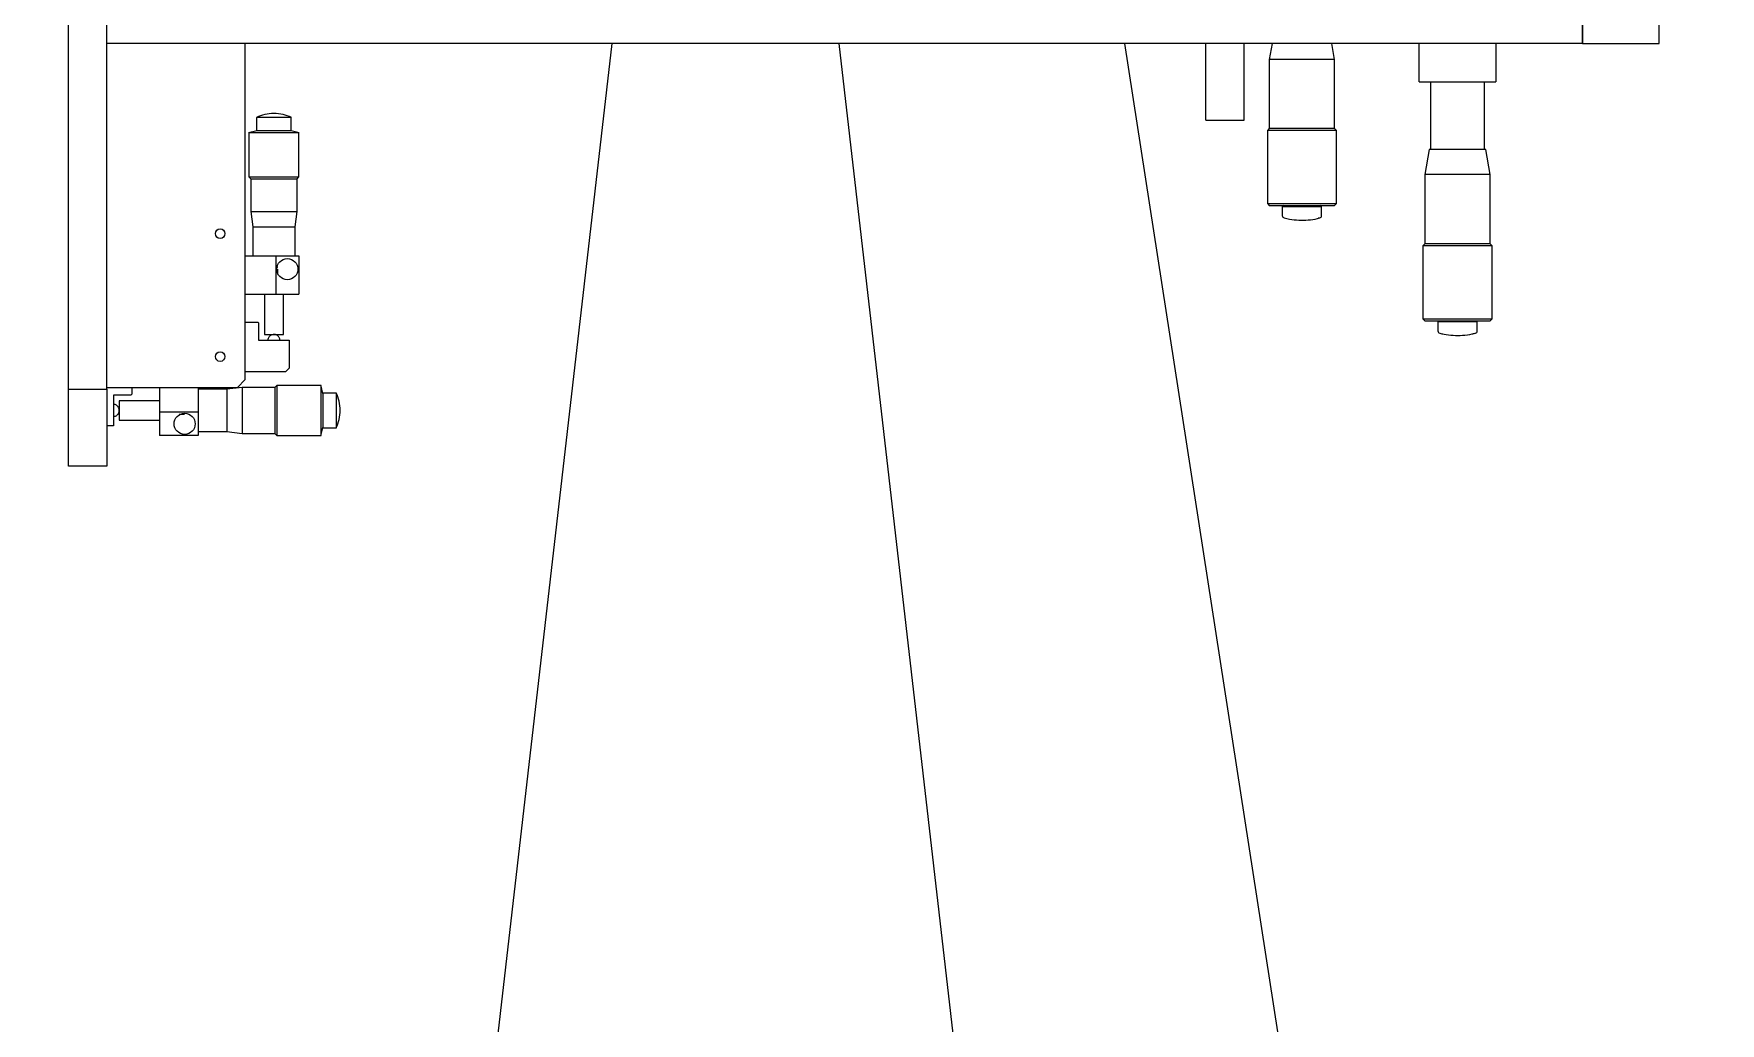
# Model space of a CAD drawing. Extents: x 500 to 100500, y -14500 to 21140.
# Drawn here: x 13524.7 to 13963.6, y -10089 to -9831.5 of the extents above; entities that cross this region are included whole.
import ezdxf

# ---------------------------------------------------------------- set-up
doc = ezdxf.new("R2010")
doc.units = 0
doc.linetypes.add('CENTER', pattern=[10.16, 6.35, -1.27, 1.27, -1.27])
doc.layers.get('0').update_dxf_attribs({"linetype": 'CONTINUOUS'})
doc.layers.add('Center', color=1, linetype='CENTER')

# ---------------------------------------------------------------- blocks, each defined once
blk = doc.blocks.new('KJVision R')
at = {"color": 2, "linetype": 'Continuous', "lineweight": 25}
for p, q in [((10360.9, -71090.14, 54.87), (10360.9, -70880.14, 54.87)), ((10380.9, -71090.14, 54.87), (10380.9, -70880.14, 54.87)), ((9966.9, -71180.14, 54.87), (9966.9, -70910.14, 54.87)), ((9976.9, -71180.14, 54.87), (9976.9, -70910.14, 54.87)), ((9976.9, -71090.14, 54.87), (9976.9, -70910.14, 54.87)), ((10360.9, -70910.14, 54.87), (10360.9, -71090.14, 54.87)), ((10108.29, -71090.14, 54.87), (9957.9, -72398.13, 54.87)), ((10360.9, -71090.14, 54.87), (9976.9, -71090.14, 54.87)), ((10012.9, -71177.64, 54.87), (10012.9, -71090.14, 54.87)), ((10317.9, -72398.13, 54.87), (10167.5, -71090.14, 54.87)), ((10434.9, -72338.14, 54.87), (10241.85, -71090.14, 54.87)), ((10262.9, -71110.14, 54.87), (10262.9, -71090.14, 54.87)), ((10272.9, -71110.14, 54.87), (10272.9, -71090.14, 54.87)), ((10280.13, -71090.14, 54.87), (10279.4, -71094.3, 54.87)), ((10296.4, -71094.3, 54.87), (10295.66, -71090.14, 54.87)), ((10318.4, -71100.14, 54.87), (10318.4, -71090.14, 54.87)), ((10338.4, -71090.14, 54.87), (10338.4, -71100.14, 54.87)), ((10360.9, -71090.14, 54.87), (10380.9, -71090.14, 54.87)), ((10279.4, -71094.3, 54.87), (10279.4, -71112.3, 54.87)), ((10296.4, -71094.3, 54.87), (10279.4, -71094.3, 54.87)), ((10296.4, -71112.3, 54.87), (10296.4, -71094.3, 54.87)), ((10318.4, -71100.14, 54.87), (10338.4, -71100.14, 54.87)), ((10321.4, -71100.14, 54.87), (10321.4, -71117.8, 54.87)), ((10335.4, -71117.8, 54.87), (10335.4, -71100.14, 54.87)), ((10015.9, -71109.39, 54.87), (10015.9, -71112.86, 54.87)), ((10024.9, -71109.39, 54.87), (10015.9, -71109.39, 54.87)), ((10024.9, -71112.86, 54.87), (10024.9, -71109.39, 54.87)), ((10015.97, -71112.9, 54.87), (10013.77, -71113.42, 54.87)), ((10013.9, -71113.39, 54.87), (10013.9, -71124.89, 54.87)), ((10026.9, -71113.39, 54.87), (10013.9, -71113.39, 54.87)), ((10024.9, -71112.86, 54.87), (10015.9, -71112.86, 54.87)), ((10026.99, -71113.42, 54.87), (10024.86, -71112.91, 54.87)), ((10026.9, -71124.89, 54.87), (10026.9, -71113.39, 54.87)), ((10262.9, -71110.14, 54.87), (10272.9, -71110.14, 54.87)), ((10279.4, -71112.3, 54.87), (10278.9, -71112.8, 54.87)), ((10278.9, -71112.8, 54.87), (10278.9, -71131.8, 54.87)), ((10296.9, -71112.8, 54.87), (10278.9, -71112.8, 54.87)), ((10296.4, -71112.3, 54.87), (10279.4, -71112.3, 54.87)), ((10296.9, -71112.8, 54.87), (10296.4, -71112.3, 54.87)), ((10296.9, -71131.8, 54.87), (10296.9, -71112.8, 54.87)), ((10321.04, -71117.8, 54.87), (10319.9, -71124.3, 54.87)), ((10335.75, -71117.8, 54.87), (10321.04, -71117.8, 54.87)), ((10336.9, -71124.3, 54.87), (10335.75, -71117.8, 54.87)), ((10013.9, -71124.89, 54.87), (10014.4, -71125.39, 54.87)), ((10013.9, -71124.89, 54.87), (10026.9, -71124.89, 54.87)), ((10014.4, -71125.39, 54.87), (10014.4, -71133.89, 54.87)), ((10014.4, -71125.39, 54.87), (10026.4, -71125.39, 54.87)), ((10026.4, -71125.39, 54.87), (10026.9, -71124.89, 54.87)), ((10026.4, -71133.89, 54.87), (10026.4, -71125.39, 54.87)), ((10319.9, -71124.3, 54.87), (10319.9, -71142.3, 54.87)), ((10336.9, -71124.3, 54.87), (10319.9, -71124.3, 54.87)), ((10336.9, -71142.3, 54.87), (10336.9, -71124.3, 54.87)), ((10278.9, -71131.8, 54.87), (10279.4, -71132.3, 54.87)), ((10278.9, -71131.8, 54.87), (10296.9, -71131.8, 54.87)), ((10296.4, -71132.3, 54.87), (10296.9, -71131.8, 54.87)), ((10014.4, -71133.89, 54.87), (10014.9, -71137.89, 54.87)), ((10014.4, -71133.89, 54.87), (10026.4, -71133.89, 54.87)), ((10025.9, -71137.89, 54.87), (10026.4, -71133.89, 54.87)), ((10279.4, -71132.3, 54.87), (10296.4, -71132.3, 54.87)), ((10283.1, -71132.3, 54.87), (10282.78, -71132.62, 54.87)), ((10282.78, -71132.62, 54.87), (10282.78, -71134.95, 54.87)), ((10282.78, -71132.62, 54.87), (10293.01, -71132.62, 54.87)), ((10292.15, -71135.57, 54.87), (10292.53, -71135.57, 54.87)), ((10293.01, -71132.62, 54.87), (10292.69, -71132.3, 54.87)), ((10293.01, -71134.95, 54.87), (10293.01, -71132.62, 54.87)), ((10014.9, -71137.89, 54.87), (10014.9, -71145.39, 54.87)), ((10014.9, -71137.89, 54.87), (10025.9, -71137.89, 54.87)), ((10025.9, -71145.39, 54.87), (10025.9, -71137.89, 54.87)), ((10319.9, -71142.3, 54.87), (10319.4, -71142.8, 54.87)), ((10319.4, -71142.8, 54.87), (10319.4, -71161.8, 54.87)), ((10337.4, -71142.8, 54.87), (10319.4, -71142.8, 54.87)), ((10336.9, -71142.3, 54.87), (10319.9, -71142.3, 54.87)), ((10337.4, -71142.8, 54.87), (10336.9, -71142.3, 54.87)), ((10337.4, -71161.8, 54.87), (10337.4, -71142.8, 54.87)), ((10012.9, -71145.39, 54.87), (10020.9, -71145.39, 54.87)), ((10020.9, -71145.39, 54.87), (10020.9, -71155.39, 54.87)), ((10020.9, -71145.39, 54.87), (10026.9, -71145.39, 54.87)), ((10021.21, -71148.31, 54.87), (10021.4, -71148.31, 54.87)), ((10026.9, -71145.39, 54.87), (10026.9, -71155.39, 54.87)), ((10012.9, -71155.39, 54.87), (10020.9, -71155.39, 54.87)), ((10017.9, -71155.39, 54.87), (10017.9, -71165.89, 54.87)), ((10020.9, -71155.39, 54.87), (10026.9, -71155.39, 54.87)), ((10022.9, -71165.89, 54.87), (10022.9, -71155.39, 54.87)), ((10012.9, -71162.64, 54.87), (10016.2, -71162.64, 54.87)), ((10016.2, -71162.64, 54.87), (10016.4, -71162.84, 54.87)), ((10319.4, -71161.8, 54.87), (10319.9, -71162.3, 54.87)), ((10319.4, -71161.8, 54.87), (10337.4, -71161.8, 54.87)), ((10319.9, -71162.3, 54.87), (10336.9, -71162.3, 54.87)), ((10323.28, -71162.62, 54.87), (10323.28, -71164.95, 54.87)), ((10333.51, -71162.62, 54.87), (10323.28, -71162.62, 54.87)), ((10333.51, -71164.95, 54.87), (10333.51, -71162.62, 54.87)), ((10336.9, -71162.3, 54.87), (10337.4, -71161.8, 54.87)), ((10016.4, -71162.84, 54.87), (10016.4, -71167.39, 54.87)), ((10017.9, -71165.89, 54.87), (10022.9, -71165.89, 54.87)), ((10333, -71165.57, 54.87), (10333.03, -71165.57, 54.87)), ((10016.4, -71167.39, 54.87), (10024.4, -71167.39, 54.87)), ((10024.4, -71167.39, 54.87), (10024.4, -71174.64, 54.87)), ((10023.4, -71175.64, 54.87), (10012.9, -71175.64, 54.87)), ((10024.4, -71174.64, 54.87), (10023.4, -71175.64, 54.87)), ((9966.9, -71180.14, 54.87), (9976.9, -71180.14, 54.87)), ((9966.9, -71200.14, 54.87), (9966.9, -71180.14, 54.87)), ((9976.9, -71179.64, 54.87), (10010.9, -71179.64, 54.87)), ((9976.9, -71180.14, 54.87), (9976.9, -71200.14, 54.87)), ((9983.4, -71179.64, 54.87), (9983.4, -71181.44, 54.87)), ((9990.65, -71179.64, 54.87), (9990.65, -71186.14, 54.87)), ((10000.65, -71179.64, 54.87), (10000.65, -71186.14, 54.87)), ((10008.15, -71180.14, 54.87), (10000.65, -71180.14, 54.87)), ((10012.15, -71179.64, 54.87), (10008.15, -71180.14, 54.87)), ((10008.15, -71180.14, 54.87), (10008.15, -71191.14, 54.87)), ((10010.9, -71179.64, 54.87), (10012.9, -71177.64, 54.87)), ((10020.65, -71179.64, 54.87), (10012.15, -71179.64, 54.87)), ((10012.15, -71179.64, 54.87), (10012.15, -71191.64, 54.87)), ((10021.15, -71179.14, 54.87), (10020.65, -71179.64, 54.87)), ((10020.65, -71179.64, 54.87), (10020.65, -71191.64, 54.87)), ((10032.65, -71179.14, 54.87), (10021.15, -71179.14, 54.87)), ((10021.15, -71179.14, 54.87), (10021.15, -71192.14, 54.87)), ((10033.13, -71181.21, 54.87), (10032.61, -71179.02, 54.87)), ((10032.65, -71192.14, 54.87), (10032.65, -71179.14, 54.87)), ((9983.2, -71181.64, 54.87), (9978.65, -71181.64, 54.87)), ((9978.65, -71181.64, 54.87), (9978.65, -71189.64, 54.87)), ((9990.65, -71183.14, 54.87), (9980.15, -71183.14, 54.87)), ((9980.15, -71183.14, 54.87), (9980.15, -71188.14, 54.87)), ((9983.4, -71181.44, 54.87), (9983.2, -71181.64, 54.87)), ((10036.65, -71181.14, 54.87), (10033.17, -71181.14, 54.87)), ((10033.17, -71190.14, 54.87), (10033.17, -71181.14, 54.87)), ((10036.65, -71190.14, 54.87), (10036.65, -71181.14, 54.87)), ((9980.15, -71188.14, 54.87), (9990.65, -71188.14, 54.87)), ((10000.65, -71186.14, 54.87), (9990.65, -71186.14, 54.87)), ((9990.65, -71186.14, 54.87), (9990.65, -71192.14, 54.87)), ((10000.65, -71186.14, 54.87), (10000.65, -71192.14, 54.87)), ((9978.65, -71189.64, 54.87), (9976.9, -71189.64, 54.87)), ((10000.65, -71192.14, 54.87), (9990.65, -71192.14, 54.87)), ((10000.65, -71191.14, 54.87), (10008.15, -71191.14, 54.87)), ((10008.15, -71191.14, 54.87), (10012.15, -71191.64, 54.87)), ((10012.15, -71191.64, 54.87), (10020.65, -71191.64, 54.87)), ((10020.65, -71191.64, 54.87), (10021.15, -71192.14, 54.87)), ((10021.15, -71192.14, 54.87), (10032.65, -71192.14, 54.87)), ((10032.62, -71192.23, 54.87), (10033.12, -71190.1, 54.87)), ((10033.17, -71190.14, 54.87), (10036.65, -71190.14, 54.87)), ((9976.9, -71200.14, 54.87), (9966.9, -71200.14, 54.87))]:
    blk.add_line(p, q, dxfattribs=at)
for centre, radius in [((10006.4, -71139.64, 54.87), 1.25), ((10023.9, -71148.89, 54.87), 2.75), ((10006.4, -71171.64, 54.87), 1.25), ((9997.15, -71189.14, 54.87), 2.75)]:
    blk.add_circle(centre, radius, dxfattribs=at)
for centre, start, end in [((10283.42, -71134.95, 54.87), 180, 256.032), ((10292.37, -71134.95, 54.87), 283.968, 0), ((10323.92, -71164.95, 54.87), 180, 256.032), ((10332.87, -71164.95, 54.87), 283.968, 0)]:
    blk.add_arc(centre, 0.639, start, end, dxfattribs=at)
for points, knots in [([(10024.96, -71109.42, 54.87), (10024.23, -71109.13, 54.87), (10022.77, -71108.54, 54.87), (10020.39, -71108.31, 54.87), (10018, -71108.54, 54.87), (10016.54, -71109.13, 54.87), (10015.82, -71109.42, 54.87)], [0, 0, 0, 0, 0.246924, 0.500045, 0.753142, 1, 1, 1, 1]), ([(10283.32, -71135.54, 54.87), (10283.76, -71135.66, 54.87), (10284.99, -71135.97, 54.87), (10287.07, -71136.17, 54.87), (10289.52, -71136.11, 54.87), (10291.35, -71135.89, 54.87), (10292.33, -71135.6, 54.87), (10292.51, -71135.54, 54.87)], [0, 0, 0, 0, 0.147942, 0.407966, 0.671535, 0.93879, 1, 1, 1, 1]), ([(10021.4, -71150.26, 54.87), (10021.4, -71150.17, 54.87), (10021.4, -71149.98, 54.87), (10021.4, -71149.52, 54.87), (10021.4, -71149.14, 54.87), (10021.4, -71148.89, 54.87)], [0, 0, 0, 0, 0.2325945, 0.5028896, 1, 1, 1, 1]), ([(10021.98, -71167.41, 54.87), (10021.97, -71167.29, 54.87), (10021.94, -71167.04, 54.87), (10021.8, -71166.7, 54.87), (10021.61, -71166.43, 54.87), (10021.34, -71166.16, 54.87), (10021, -71165.98, 54.87), (10020.6, -71165.88, 54.87), (10020.15, -71165.87, 54.87), (10019.71, -71166.01, 54.87), (10019.33, -71166.27, 54.87), (10019.06, -71166.58, 54.87), (10018.86, -71166.97, 54.87), (10018.83, -71167.26, 54.87), (10018.81, -71167.41, 54.87)], [0, 0, 0, 0, 0.077205, 0.152102, 0.221946, 0.284684, 0.384586, 0.454237, 0.537605, 0.658037, 0.733989, 0.81854, 0.908604, 1, 1, 1, 1]), ([(10323.8, -71165.54, 54.87), (10324.16, -71165.64, 54.87), (10325.29, -71165.94, 54.87), (10327.28, -71166.15, 54.87), (10329.72, -71166.13, 54.87), (10331.64, -71165.93, 54.87), (10332.69, -71165.62, 54.87), (10332.95, -71165.55, 54.87)], [0, 0, 0, 0, 0.119897, 0.380007, 0.644215, 0.912725, 1, 1, 1, 1]), ([(9978.62, -71187.22, 54.87), (9978.74, -71187.21, 54.87), (9978.99, -71187.19, 54.87), (9979.33, -71187.04, 54.87), (9979.61, -71186.85, 54.87), (9979.87, -71186.58, 54.87), (9980.06, -71186.24, 54.87), (9980.16, -71185.84, 54.87), (9980.16, -71185.39, 54.87), (9980.03, -71184.95, 54.87), (9979.76, -71184.57, 54.87), (9979.46, -71184.3, 54.87), (9979.06, -71184.1, 54.87), (9978.77, -71184.07, 54.87), (9978.62, -71184.05, 54.87)], [0, 0, 0, 0, 0.077205, 0.152102, 0.221946, 0.284684, 0.384586, 0.454237, 0.537605, 0.658037, 0.733989, 0.81854, 0.908604, 1, 1, 1, 1]), ([(10036.62, -71190.2, 54.87), (10036.91, -71189.47, 54.87), (10037.49, -71188.01, 54.87), (10037.72, -71185.63, 54.87), (10037.49, -71183.25, 54.87), (10036.9, -71181.78, 54.87), (10036.61, -71181.06, 54.87)], [0, 0, 0, 0, 0.246924, 0.500045, 0.753142, 1, 1, 1, 1]), ([(9995.78, -71186.64, 54.87), (9995.86, -71186.64, 54.87), (9996.05, -71186.64, 54.87), (9996.51, -71186.64, 54.87), (9996.89, -71186.64, 54.87), (9997.15, -71186.64, 54.87)], [0, 0, 0, 0, 0.232595, 0.50289, 1, 1, 1, 1])]:
    blk.add_open_spline(points, degree=3, knots=knots, dxfattribs=at)

msp = doc.modelspace()

# ---------------------------------------------------------------- block references
at = {"layer": 'Center'}
msp.add_blockref('KJVision R', (3566.82, 61256.11, -194.4), dxfattribs=at)

doc.saveas('drawing.dxf')
